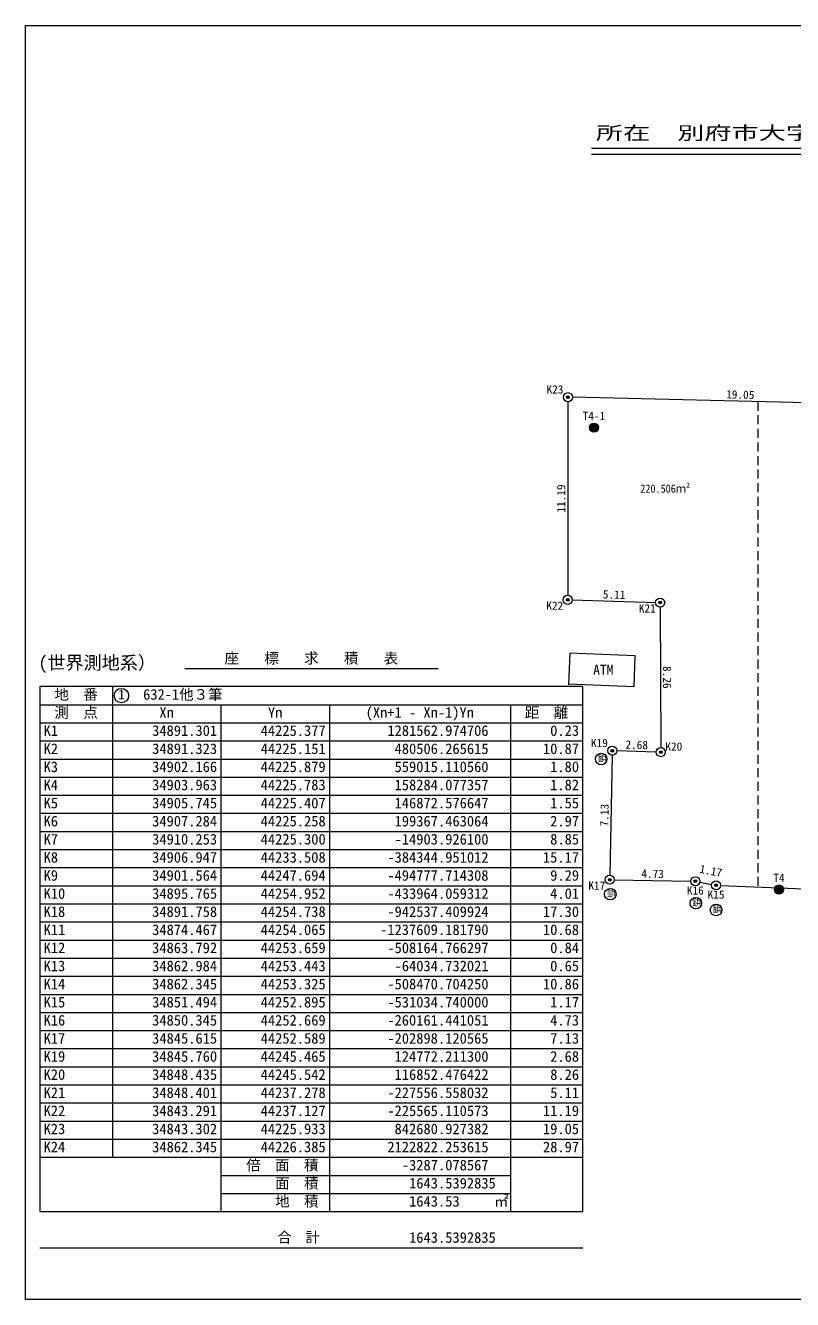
# Model space of a CAD drawing. Units: millimetres on the paper, with parts at other scales. Extents: x -193 to 604, y -143 to 138.
# Drawn here: x -192.7 to -23.1, y -143.2 to 138.3 of the extents above; entities that cross this region are included whole.
import ezdxf
from ezdxf.enums import TextEntityAlignment as Align

# ---------------------------------------------------------------- set-up
doc = ezdxf.new("R2010")
doc.units = ezdxf.units.MM
doc.header["$PDMODE"] = 32
doc.header["$PDSIZE"] = 0.6
doc.linetypes.add('DASHED2', pattern=[3, 2, -1])
for name, color, linetype, lineweight in [('0-0_汎用ﾚｲﾔｰ', 7, 'Continuous', 18), ('0-1_求積表罫線', 7, 'Continuous', 18), ('0-4_結線', 7, 'Continuous', 18), ('0-5_結線距離', 7, 'Continuous', 18), ('0-8_プロットマーク', 7, 'Continuous', 18), ('2-2', 4, 'DASHED2', 9)]:
    doc.layers.add(name, color=color, linetype=linetype, lineweight=lineweight)
for name, color, linetype in [('0-2_求積表固定文字', 7, 'Continuous'), ('0-3_求積表項目文字', 7, 'Continuous'), ('0-9_点名', 7, 'Continuous')]:
    doc.layers.add(name, color=color, linetype=linetype)
doc.styles.add('ＭＳ ゴシック', font='')
doc.styles.get('ＭＳ ゴシック').set_extended_font_data('MS Gothic')

msp = doc.modelspace()

# ---------------------------------------------------------------- linework, layer by layer
at = {"layer": '0-0_汎用ﾚｲﾔｰ'}
for p, q in [((-67.599, 111.205), (79.851, 111.205)), ((-67.599, 109.861), (79.851, 109.861)), ((-57.996, -0.974), (-58.22, -7.837)), ((-58.22, -7.837), (-72.574, -7.251))]:
    msp.add_line(p, q, dxfattribs=at)
msp.add_lwpolyline([(199.323, 138.298), (199.323, -143.21), (-192.71, -143.21), (-192.71, 138.298)], close=True, dxfattribs=at)
msp.add_lwpolyline([(-57.939, -0.951), (-72.398, -0.36), (-72.627, -7.367)], dxfattribs=at)
for centre in [(-65.435, -23.79), (-63.419, -53.646), (-44.511, -55.637), (-40.032, -57.129)]:
    msp.add_circle(centre, 1.274, dxfattribs=at)
at = {"layer": '0-1_求積表罫線'}
for p, q in [((-157.503, -3.779), (-101.503, -3.779)), ((-173.503, -7.779), (-173.503, -111.779)), ((-189.503, -11.779), (-69.503, -11.779)), ((-149.503, -11.779), (-149.503, -123.779)), ((-125.503, -11.779), (-125.503, -123.779)), ((-85.503, -11.779), (-85.503, -123.779)), ((-189.503, -15.779), (-69.503, -15.779)), ((-189.503, -19.779), (-69.503, -19.779)), ((-189.503, -23.779), (-69.503, -23.779)), ((-189.503, -27.779), (-69.503, -27.779)), ((-189.503, -31.779), (-69.503, -31.779)), ((-189.503, -35.779), (-69.503, -35.779)), ((-189.503, -39.779), (-69.503, -39.779)), ((-189.503, -43.779), (-69.503, -43.779)), ((-189.503, -47.779), (-69.503, -47.779)), ((-189.503, -51.779), (-69.503, -51.779)), ((-189.503, -55.779), (-69.503, -55.779)), ((-189.503, -59.779), (-69.503, -59.779)), ((-189.503, -63.779), (-69.503, -63.779)), ((-189.503, -67.779), (-69.503, -67.779)), ((-189.503, -71.779), (-69.503, -71.779)), ((-189.503, -75.779), (-69.503, -75.779)), ((-189.503, -79.779), (-69.503, -79.779)), ((-189.503, -83.779), (-69.503, -83.779)), ((-189.503, -87.779), (-69.503, -87.779)), ((-189.503, -91.779), (-69.503, -91.779)), ((-189.503, -95.779), (-69.503, -95.779)), ((-189.503, -99.779), (-69.503, -99.779)), ((-189.503, -103.779), (-69.503, -103.779)), ((-189.503, -107.779), (-69.503, -107.779)), ((-189.503, -111.779), (-69.503, -111.779)), ((-149.503, -115.779), (-85.503, -115.779)), ((-149.503, -119.779), (-85.503, -119.779)), ((-189.503, -131.779), (-69.503, -131.779))]:
    msp.add_line(p, q, dxfattribs=at)
msp.add_lwpolyline([(-189.503, -123.779), (-69.503, -123.779), (-69.503, -7.779), (-189.503, -7.779)], close=True, dxfattribs=at)
msp.add_circle((-171.503, -9.779), 1.6, dxfattribs=at)
at = {"layer": '0-4_結線'}
for p, q in [((-72.792, 55.168), (-72.833, 12.393)), ((2.381, 54.383), (-71.791, 56.144)), ((-71.835, 11.363), (-53.394, 10.817)), ((-52.39, 9.787), (-52.263, -21.266)), ((-53.258, -22.237), (-61.962, -21.987)), ((-62.982, -22.958), (-63.519, -49.458)), ((-62.54, -50.475), (-45.62, -50.761)), ((-43.639, -50.971), (-41.006, -51.488)), ((-39.025, -51.721), (2.379, -53.362))]:
    msp.add_line(p, q, dxfattribs=at)
at = {"layer": '0-8_プロットマーク'}
for p, q in [((-67.924, 49.016), (-67.924, 49.888)), ((-67.724, 48.738), (-67.724, 50.166)), ((-67.524, 48.586), (-67.524, 50.318)), ((-67.324, 48.498), (-67.324, 50.406)), ((-67.124, 48.457), (-67.124, 50.447)), ((-66.924, 48.457), (-66.924, 50.447)), ((-66.724, 48.498), (-66.724, 50.406)), ((-66.524, 48.586), (-66.524, 50.318)), ((-66.324, 48.738), (-66.324, 50.166)), ((-66.124, 49.016), (-66.124, 49.888)), ((-26.444, -53.572), (-26.444, -51.664)), ((-26.244, -53.613), (-26.244, -51.623)), ((-26.044, -53.613), (-26.044, -51.623)), ((-25.844, -53.572), (-25.844, -51.664)), ((-25.644, -53.484), (-25.644, -51.752)), ((-25.444, -53.332), (-25.444, -51.904)), ((-25.244, -53.054), (-25.244, -52.182))]:
    msp.add_line(p, q, dxfattribs=at)
at = {"layer": '0-8_プロットマーク', "linetype": 'DASHED2'}
for p, q in [((-27.044, -53.054), (-27.044, -52.182)), ((-26.844, -53.332), (-26.844, -51.904)), ((-26.644, -53.484), (-26.644, -51.752))]:
    msp.add_line(p, q, dxfattribs=at)
at = {"layer": '0-8_プロットマーク'}
for centre, radius in [((-72.791, 56.168), 1), ((-72.791, 56.168), 1), ((-72.791, 56.168), 0.1), ((-67.024, 49.452), 1), ((-67.024, 49.452), 0.75), ((-67.024, 49.452), 0.5), ((-67.024, 49.452), 0.1), ((-72.834, 11.393), 1), ((-72.834, 11.393), 1), ((-72.834, 11.393), 0.1), ((-52.394, 10.787), 1), ((-52.394, 10.787), 1), ((-52.394, 10.787), 0.1), ((-62.962, -21.958), 1), ((-62.962, -21.958), 1), ((-62.962, -21.958), 0.1), ((-52.259, -22.266), 1), ((-52.259, -22.266), 1), ((-52.259, -22.266), 0.1), ((-63.539, -50.458), 1), ((-63.539, -50.458), 1), ((-63.539, -50.458), 0.1), ((-44.62, -50.778), 1), ((-44.62, -50.778), 1), ((-44.62, -50.778), 0.1), ((-40.024, -51.681), 1), ((-40.024, -51.681), 1), ((-40.024, -51.681), 0.1), ((-26.144, -52.618), 1), ((-26.144, -52.618), 0.75), ((-26.144, -52.618), 0.5), ((-26.144, -52.618), 0.1)]:
    msp.add_circle(centre, radius, dxfattribs=at)
for p in [(-72.791, 56.168), (-67.024, 49.452), (-72.834, 11.393), (-52.394, 10.787), (-62.962, -21.958), (-52.259, -22.266), (-63.539, -50.458), (-44.62, -50.778), (-40.024, -51.681), (-26.144, -52.618)]:
    msp.add_point(p, dxfattribs=at)
at = {"layer": '2-2'}
msp.add_line((-30.791, 55.171), (-30.791, -52.047), dxfattribs=at)

# ---------------------------------------------------------------- texts
at = {"layer": '0-0_汎用ﾚｲﾔｰ', "style": 'ＭＳ ゴシック', "width": 1.5}
msp.add_text('所在\u3000別府市大字鶴見字杉園632-1,634-1,636-1,636-6', height=2.933, dxfattribs=at).set_placement((-66.591, 112.212), align=Align.BOTTOM_LEFT)
at = {"layer": '0-0_汎用ﾚｲﾔｰ', "style": 'ＭＳ ゴシック'}
for s, height, p in [('(世界測地系）', 2.933, (-189.859, -4.855)), ('ATM', 2.199, (-67.201, -5.827)), ('鋲', 1.466, (-66.185, -24.79)), ('鋲', 1.466, (-64.169, -54.646)), ('鋲', 1.466, (-45.261, -56.637)), ('鋲', 1.466, (-40.782, -58.129))]:
    msp.add_text(s, height=height, dxfattribs=at).set_placement(p, align=Align.BOTTOM_LEFT)
at = {"layer": '0-2_求積表固定文字', "style": 'ＭＳ ゴシック'}
for s, height, p in [('座', 2.346, (-148.703, -3.379)), ('標', 2.346, (-139.903, -3.379)), ('求', 2.346, (-131.103, -3.379)), ('積', 2.346, (-122.303, -3.379)), ('表', 2.346, (-113.503, -3.379)), ('地  番', 2.346, (-186.303, -11.379)), ('測  点', 2.346, (-186.303, -15.379)), ('Xn', 2.346, (-163.103, -15.379)), ('Yn', 2.346, (-139.103, -15.379)), ('(Xn+1 - Xn-1)Yn', 2.346, (-117.503, -15.379)), ('距  離', 2.346, (-82.303, -15.379)), ('倍  面  積 ', 2.346, (-143.903, -115.379)), ('面  積 ', 2.346, (-137.503, -119.379)), ('地  積 ', 2.346, (-137.503, -123.379)), ('㎡', 2.346, (-89.103, -123.379)), ('合  計 ', 2.287, (-137.003, -131.289))]:
    msp.add_text(s, height=height, dxfattribs=at).set_placement(p, align=Align.BOTTOM_LEFT)
at = {"layer": '0-3_求積表項目文字', "style": 'ＭＳ ゴシック'}
for s, height, p in [('632-1他３筆', 2.346, (-166.703, -11.379)), ('1', 2.097, (-172.218, -11.209)), ('K1', 2.346, (-188.703, -19.379)), ('34891.301', 2.346, (-164.703, -19.379)), ('44225.377', 2.346, (-140.703, -19.379)), ('1281562', 2.346, (-112.703, -19.379)), ('.974706', 2.346, (-101.503, -19.379)), ('0.23', 2.346, (-76.703, -19.379)), ('K2', 2.346, (-188.703, -23.379)), ('34891.323', 2.346, (-164.703, -23.379)), ('44225.151', 2.346, (-140.703, -23.379)), ('480506', 2.346, (-111.103, -23.379)), ('.265615', 2.346, (-101.503, -23.379)), ('10.87', 2.346, (-78.303, -23.379)), ('K3', 2.346, (-188.703, -27.379)), ('34902.166', 2.346, (-164.703, -27.379)), ('44225.879', 2.346, (-140.703, -27.379)), ('559015', 2.346, (-111.103, -27.379)), ('.110560', 2.346, (-101.503, -27.379)), ('1.80', 2.346, (-76.703, -27.379)), ('K4', 2.346, (-188.703, -31.379)), ('34903.963', 2.346, (-164.703, -31.379)), ('44225.783', 2.346, (-140.703, -31.379)), ('158284', 2.346, (-111.103, -31.379)), ('.077357', 2.346, (-101.503, -31.379)), ('1.82', 2.346, (-76.703, -31.379)), ('K5', 2.346, (-188.703, -35.379)), ('34905.745', 2.346, (-164.703, -35.379)), ('44225.407', 2.346, (-140.703, -35.379)), ('146872', 2.346, (-111.103, -35.379)), ('.576647', 2.346, (-101.503, -35.379)), ('1.55', 2.346, (-76.703, -35.379)), ('K6', 2.346, (-188.703, -39.379)), ('34907.284', 2.346, (-164.703, -39.379)), ('44225.258', 2.346, (-140.703, -39.379)), ('199367', 2.346, (-111.103, -39.379)), ('.463064', 2.346, (-101.503, -39.379)), ('2.97', 2.346, (-76.703, -39.379)), ('K7', 2.346, (-188.703, -43.379)), ('34910.253', 2.346, (-164.703, -43.379)), ('44225.300', 2.346, (-140.703, -43.379)), ('-14903', 2.346, (-111.103, -43.379)), ('.926100', 2.346, (-101.503, -43.379)), ('8.85', 2.346, (-76.703, -43.379)), ('K8', 2.346, (-188.703, -47.379)), ('34906.947', 2.346, (-164.703, -47.379)), ('44233.508', 2.346, (-140.703, -47.379)), ('-384344', 2.346, (-112.703, -47.379)), ('.951012', 2.346, (-101.503, -47.379)), ('15.17', 2.346, (-78.303, -47.379)), ('K9', 2.346, (-188.703, -51.379)), ('34901.564', 2.346, (-164.703, -51.379)), ('44247.694', 2.346, (-140.703, -51.379)), ('-494777', 2.346, (-112.703, -51.379)), ('.714308', 2.346, (-101.503, -51.379)), ('9.29', 2.346, (-76.703, -51.379)), ('K10', 2.346, (-188.703, -55.379)), ('34895.765', 2.346, (-164.703, -55.379)), ('44254.952', 2.346, (-140.703, -55.379)), ('-433964', 2.346, (-112.703, -55.379)), ('.059312', 2.346, (-101.503, -55.379)), ('4.01', 2.346, (-76.703, -55.379)), ('K18', 2.346, (-188.703, -59.379)), ('34891.758', 2.346, (-164.703, -59.379)), ('44254.738', 2.346, (-140.703, -59.379)), ('-942537', 2.346, (-112.703, -59.379)), ('.409924', 2.346, (-101.503, -59.379)), ('17.30', 2.346, (-78.303, -59.379)), ('K11', 2.346, (-188.703, -63.379)), ('34874.467', 2.346, (-164.703, -63.379)), ('44254.065', 2.346, (-140.703, -63.379)), ('-1237609', 2.346, (-114.303, -63.379)), ('.181790', 2.346, (-101.503, -63.379)), ('10.68', 2.346, (-78.303, -63.379)), ('K12', 2.346, (-188.703, -67.379)), ('34863.792', 2.346, (-164.703, -67.379)), ('44253.659', 2.346, (-140.703, -67.379)), ('-508164', 2.346, (-112.703, -67.379)), ('.766297', 2.346, (-101.503, -67.379)), ('0.84', 2.346, (-76.703, -67.379)), ('K13', 2.346, (-188.703, -71.379)), ('34862.984', 2.346, (-164.703, -71.379)), ('44253.443', 2.346, (-140.703, -71.379)), ('-64034', 2.346, (-111.103, -71.379)), ('.732021', 2.346, (-101.503, -71.379)), ('0.65', 2.346, (-76.703, -71.379)), ('K14', 2.346, (-188.703, -75.379)), ('34862.345', 2.346, (-164.703, -75.379)), ('44253.325', 2.346, (-140.703, -75.379)), ('-508470', 2.346, (-112.703, -75.379)), ('.704250', 2.346, (-101.503, -75.379)), ('10.86', 2.346, (-78.303, -75.379)), ('K15', 2.346, (-188.703, -79.379)), ('34851.494', 2.346, (-164.703, -79.379)), ('44252.895', 2.346, (-140.703, -79.379)), ('-531034', 2.346, (-112.703, -79.379)), ('.740000', 2.346, (-101.503, -79.379)), ('1.17', 2.346, (-76.703, -79.379)), ('K16', 2.346, (-188.703, -83.379)), ('34850.345', 2.346, (-164.703, -83.379)), ('44252.669', 2.346, (-140.703, -83.379)), ('-260161', 2.346, (-112.703, -83.379)), ('.441051', 2.346, (-101.503, -83.379)), ('4.73', 2.346, (-76.703, -83.379)), ('K17', 2.346, (-188.703, -87.379)), ('34845.615', 2.346, (-164.703, -87.379)), ('44252.589', 2.346, (-140.703, -87.379)), ('-202898', 2.346, (-112.703, -87.379)), ('.120565', 2.346, (-101.503, -87.379)), ('7.13', 2.346, (-76.703, -87.379)), ('K19', 2.346, (-188.703, -91.379)), ('34845.760', 2.346, (-164.703, -91.379)), ('44245.465', 2.346, (-140.703, -91.379)), ('124772', 2.346, (-111.103, -91.379)), ('.211300', 2.346, (-101.503, -91.379)), ('2.68', 2.346, (-76.703, -91.379)), ('K20', 2.346, (-188.703, -95.379)), ('34848.435', 2.346, (-164.703, -95.379)), ('44245.542', 2.346, (-140.703, -95.379)), ('116852', 2.346, (-111.103, -95.379)), ('.476422', 2.346, (-101.503, -95.379)), ('8.26', 2.346, (-76.703, -95.379)), ('K21', 2.346, (-188.703, -99.379)), ('34848.401', 2.346, (-164.703, -99.379)), ('44237.278', 2.346, (-140.703, -99.379)), ('-227556', 2.346, (-112.703, -99.379)), ('.558032', 2.346, (-101.503, -99.379)), ('5.11', 2.346, (-76.703, -99.379)), ('K22', 2.346, (-188.703, -103.379)), ('34843.291', 2.346, (-164.703, -103.379)), ('44237.127', 2.346, (-140.703, -103.379)), ('-225565', 2.346, (-112.703, -103.379)), ('.110573', 2.346, (-101.503, -103.379)), ('11.19', 2.346, (-78.303, -103.379)), ('K23', 2.346, (-188.703, -107.379)), ('34843.302', 2.346, (-164.703, -107.379)), ('44225.933', 2.346, (-140.703, -107.379)), ('842680', 2.346, (-111.103, -107.379)), ('.927382', 2.346, (-101.503, -107.379)), ('19.05', 2.346, (-78.303, -107.379)), ('K24', 2.346, (-188.703, -111.379)), ('34862.345', 2.346, (-164.703, -111.379)), ('44226.385', 2.346, (-140.703, -111.379)), ('2122822', 2.346, (-112.703, -111.379)), ('.253615', 2.346, (-101.503, -111.379)), ('28.97', 2.346, (-78.303, -111.379)), ('-3287', 2.346, (-109.503, -115.379)), ('.078567', 2.346, (-101.503, -115.379)), ('1643', 2.346, (-107.903, -119.379)), ('.5392835', 2.346, (-101.503, -119.379)), ('1643', 2.346, (-107.903, -123.379)), ('.53', 2.346, (-101.503, -123.379)), ('1643', 2.346, (-107.903, -131.379)), ('.5392835', 2.346, (-101.503, -131.379))]:
    msp.add_text(s, height=height, dxfattribs=at).set_placement(p, align=Align.BOTTOM_LEFT)
at = {"layer": '0-5_結線距離', "style": 'ＭＳ ゴシック'}
for s, rotation, p in [('19.05', 358.64, (-37.829, 55.348)), ('11.19', 89.944, (-72.825, 30.656)), ('5.11', 358.302, (-65.113, 11.174)), ('8.26', 270.235, (-52.327, -3.239)), ('2.68', 358.352, (-60.109, -22.03)), ('7.13', 88.839, (-63.311, -38.707)), ('1.17', 348.88, (-43.905, -49.445)), ('4.73', 359.03, (-56.579, -50.565))]:
    msp.add_text(s, height=1.833, rotation=rotation, dxfattribs=at).set_placement(p, align=Align.BOTTOM_LEFT)
at = {"layer": '0-9_点名', "style": 'ＭＳ ゴシック'}
for s, p in [('K23', (-77.519, 56.418)), ('T4-1', (-69.524, 50.552)), ('K22', (-77.563, 8.643)), ('K21', (-57.123, 8.037)), ('K19', (-67.69, -21.708)), ('K20', (-51.249, -22.492)), ('T4', (-27.394, -51.518)), ('K17', (-68.268, -53.207)), ('K16', (-46.495, -54.288)), ('K15', (-41.899, -55.191))]:
    msp.add_text(s, height=1.833, dxfattribs=at).set_placement(p, align=Align.BOTTOM_LEFT)
at = {"layer": '2-2', "style": 'ＭＳ ゴシック', "width": 0.9}
msp.add_text('220.506ｍ²', height=1.833, dxfattribs=at).set_placement((-56.786, 34.506), align=Align.BOTTOM_LEFT)

doc.saveas('drawing.dxf')
